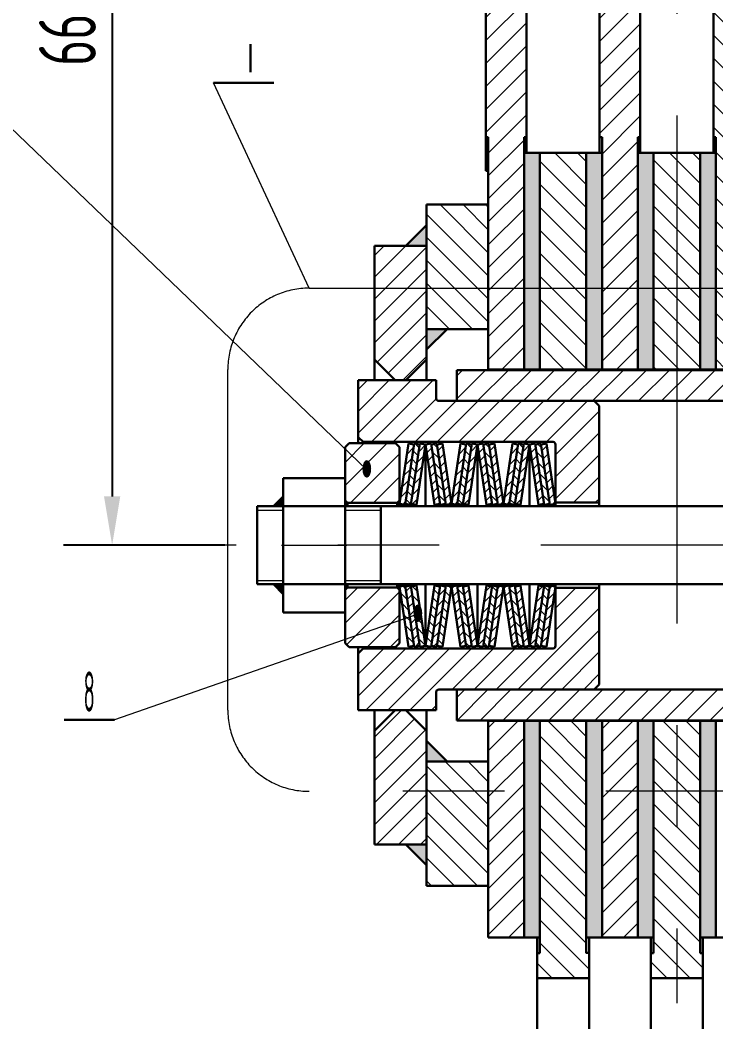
# Model space of a CAD drawing. Header units: millimetres. Extents: x 0 to 4200, y 0 to 2970.
# Drawn here: x 1964 to 2392, y 688 to 1304 of the extents above; entities that cross this region are included whole.
import ezdxf
from ezdxf.enums import TextEntityAlignment as Align

# ---------------------------------------------------------------- set-up
doc = ezdxf.new("R2010")
doc.units = ezdxf.units.MM
doc.header["$LTSCALE"] = 100
doc.linetypes.add('G', pattern=[2, 1.25, -0.25, 0.25, -0.25])
doc.linetypes.add('K', pattern=[2.5, 1.25, -0.25, 0.25, -0.25, 0.25, -0.25])
doc.layers.get('0').update_dxf_attribs({"lineweight": 30})
doc.layers.get('Defpoints').update_dxf_attribs({"lineweight": 30})
for name, color, linetype, lineweight in [('01', 7, 'Continuous', 30), ('02', 1, 'Continuous', 13), ('05', 4, 'G', 13), ('07', 6, 'K', 13), ('08', 1, 'Continuous', 13), ('11', 3, 'Continuous', 13)]:
    doc.layers.add(name, color=color, linetype=linetype, lineweight=lineweight)
doc.styles.get("Standard").update_dxf_attribs({"font": 'isocp', "width": 0.707, "bigfont": 'intecad.shx'})
doc.dimstyles.new('INTE', dxfattribs={"dimscale": 10, "dimtxt": 3.5, "dimasz": 3, "dimexe": 3, "dimexo": 0, "dimgap": 1, "dimtad": 1, "dimdec": 1, "dimzin": 9, "dimdsep": 46, "dimtxsty": 'Standard', "dimcen": 0, "dimclrd": 1, "dimclre": 1, "dimclrt": 3, "dimaunit": 1, "dimadec": 0, "dimazin": 0, "dimtfac": 1, "dimtdec": 1, "dimtmove": 0, "dimatfit": 0, "dimfxl": 0, "dimarcsym": 0})
pattern_1 = [(45, (37.382, -285.123), (-7.071068, 7.071068), [])]
pattern_2 = [(135, (-392.055, -24.336), (-7.071068, -7.071068), [])]
pattern_3 = [(135, (-522.05, 31.635), (-7.071068, -7.071068), [])]
pattern_4 = [(225, (4265.73, 1640.6468), (2.828427, -2.828427), [])]
pattern_5 = [(315, (4265.73, 1640.6468), (2.828427, 2.828427), [])]
pattern_6 = [(225, (4233.73, 1640.6468), (2.828427, -2.828427), [])]
pattern_7 = [(315, (4233.73, 1640.6468), (2.828427, 2.828427), [])]
pattern_8 = [(315, (224.878, 1640.6468), (-2.828427, -2.828427), [])]
pattern_9 = [(225, (224.878, 1640.6468), (-2.828427, 2.828427), [])]
pattern_10 = [(45, (256.878, 321.483), (-2.828427, 2.828427), [])]
pattern_11 = [(135, (256.878, 321.483), (-2.828427, -2.828427), [])]
pattern_12 = [(135, (224.878, 321.483), (-2.828427, -2.828427), [])]
pattern_13 = [(45, (224.878, 321.483), (-2.828427, 2.828427), [])]
pattern_14 = [(45, (288.878, 321.483), (-2.828427, 2.828427), [])]
pattern_15 = [(135, (288.878, 321.483), (-2.828427, -2.828427), [])]

# ---------------------------------------------------------------- blocks, each defined once
blk = doc.blocks.new('*D7')
at = {"layer": '08', "color": 1, "lineweight": -2}
for p, q in [((2187.76, 1641.46), (1990.51, 1641.46)), ((2020.51, 1611.46), (2020.51, 1011.06)), ((2089.79, 981.06), (1990.51, 981.06))]:
    blk.add_line(p, q, dxfattribs=at)
at = {"layer": '08', "color": 1}
for points in [[(2015.51, 1611.46), (2025.51, 1611.46), (2020.51, 1641.46)], [(2015.51, 1011.06), (2025.51, 1011.06), (2020.51, 981.06)]]:
    blk.add_solid(points, dxfattribs=at)
at = {"layer": 'Defpoints', "color": 0}
for p in [(2187.76, 1641.46), (2020.51, 981.06), (2089.79, 981.06)]:
    blk.add_point(p, dxfattribs=at)
at = {"layer": '08', "color": 3, "insert": (1993.01, 1311.26), "char_height": 35, "attachment_point": 5, "rotation": 90}
blk.add_mtext('660.4', dxfattribs=at)

msp = doc.modelspace()

# ---------------------------------------------------------------- hatches: boundary and pattern name
at = {"layer": '01', "ltscale": 2.5}
h = msp.add_hatch(color=256, dxfattribs=at)
h.paths.add_polyline_path([(2273.93, 1089.14), (2283.63, 1089.14), (2283.63, 1222.36), (2273.93, 1222.36)])
h.paths.add_polyline_path([(2321.93, 1222.36), (2312.23, 1222.36), (2312.23, 1089.14), (2321.93, 1089.14)])
h.paths.add_polyline_path([(2353.63, 1222.36), (2343.93, 1222.36), (2343.93, 1089.14), (2353.63, 1089.14)])
h.paths.add_polyline_path([(2391.97, 1222.36), (2382.23, 1222.36), (2382.23, 1089.14), (2391.97, 1089.14)])
for points in [[(2213.93, 1165.21), (2201.23, 1165.21), (2213.93, 1177.91)], [(2213.93, 1114.06), (2226.63, 1114.06), (2213.93, 1101.36)], [(2125.8, 1005.06), (2119.8, 1005.06), (2125.8, 1011.06)], [(2125.8, 957.06), (2119.8, 957.06), (2125.8, 951.06)], [(2213.93, 848.06), (2226.63, 848.06), (2213.93, 860.76)], [(2213.93, 784.21), (2213.93, 796.91), (2201.23, 796.91)]]:
    msp.add_hatch(color=256, dxfattribs=at).paths.add_polyline_path(points)
h = msp.add_hatch(color=256, dxfattribs=at)
h.paths.add_polyline_path([(2273.93, 739.76), (2283.63, 739.76), (2283.63, 872.99), (2273.93, 872.99)])
h.paths.add_polyline_path([(2312.23, 739.76), (2321.93, 739.76), (2321.93, 872.99), (2312.23, 872.99)])
h.paths.add_polyline_path([(2353.63, 872.99), (2343.93, 872.99), (2343.93, 739.76), (2353.63, 739.76)])
h.paths.add_polyline_path([(2382.23, 739.76), (2391.97, 739.76), (2391.97, 872.99), (2382.23, 872.99)])
at = {"layer": '02', "ltscale": 2.5}
h = msp.add_hatch(dxfattribs=at)
h.set_pattern_fill('_USER', color=256, scale=10, angle=45, style=0, pattern_type=0)
h.set_pattern_definition(pattern_1)
h.paths.add_polyline_path([(2275.43, 1717.66), (2250.43, 1717.66), (2250.43, 1692.14), (2275.43, 1692.14)])
h.paths.add_polyline_path([(2275.43, 1590.79), (2250.43, 1590.79), (2250.43, 1232.02), (2251.93, 1232.02), (2251.93, 1089.14), (2273.93, 1089.14), (2273.93, 1232.02), (2275.43, 1232.02)])
h = msp.add_hatch(dxfattribs=at)
h.set_pattern_fill('_USER', color=256, scale=10, angle=45, style=0, pattern_type=0)
h.set_pattern_definition(pattern_1)
h.paths.add_polyline_path([(2345.43, 1717.66), (2320.43, 1717.66), (2320.43, 1692.14), (2345.43, 1692.14)])
h.paths.add_polyline_path([(2345.43, 1590.79), (2320.43, 1590.79), (2320.43, 1232.02), (2321.93, 1232.02), (2321.93, 1089.14), (2343.93, 1089.14), (2343.93, 1232.02), (2345.43, 1232.02)])
h = msp.add_hatch(dxfattribs=at)
h.set_pattern_fill('_USER', color=256, scale=10, angle=135, style=0, pattern_type=0)
h.set_pattern_definition([(135, (-696.48, -285.123), (-7.071068, -7.071068), [])])
h.paths.add_polyline_path([(2390.5, 1232.02), (2392.07, 1232.02), (2392.07, 1089.14), (2413.93, 1089.14), (2413.93, 1232.02), (2415.5, 1232.02), (2415.5, 1590.79), (2390.5, 1590.79)])
h.paths.add_polyline_path([(2415.5, 1717.66), (2390.5, 1717.66), (2390.5, 1692.14), (2415.5, 1692.14)])
h = msp.add_hatch(dxfattribs=at)
h.set_pattern_fill('_USER', color=256, scale=10, angle=135, style=0, pattern_type=0)
h.set_pattern_definition(pattern_2)
h.paths.add_polyline_path([(2312.23, 1222.36), (2283.63, 1222.36), (2283.63, 1089.14), (2312.23, 1089.14)])
h.paths.add_polyline_path([(2312.23, 872.99), (2283.63, 872.99), (2283.63, 730.06), (2281.93, 730.06), (2281.93, 714.76), (2313.93, 714.76), (2313.93, 730.37), (2312.23, 730.37)])
h.paths.add_polyline_path([(2313.93, 637.76), (2281.93, 637.76), (2281.93, 609.76), (2313.93, 609.76)])
h = msp.add_hatch(dxfattribs=at)
h.set_pattern_fill('_USER', color=256, scale=10, angle=135, style=0, pattern_type=0)
h.set_pattern_definition(pattern_2)
h.paths.add_polyline_path([(2382.23, 1222.36), (2353.63, 1222.36), (2353.63, 1089.14), (2382.23, 1089.14)])
h.paths.add_polyline_path([(2382.23, 872.99), (2353.63, 872.99), (2353.63, 730.06), (2351.93, 730.06), (2351.93, 714.76), (2383.93, 714.76), (2383.93, 730.06), (2382.23, 730.06)])
h.paths.add_polyline_path([(2383.93, 637.76), (2351.93, 637.76), (2351.93, 609.76), (2383.93, 609.76)])
h = msp.add_hatch(dxfattribs=at)
h.set_pattern_fill('_USER', color=256, scale=10, angle=135, style=0, pattern_type=0)
h.set_pattern_definition(pattern_3)
h.paths.add_polyline_path([(2251.93, 1190.56), (2213.93, 1190.56), (2213.93, 1114.06), (2251.93, 1114.06)])
at = {"layer": '02', "linetype": 'Continuous', "ltscale": 2.5}
h = msp.add_hatch(dxfattribs=at)
h.set_pattern_fill('LINE', color=1, scale=3, angle=45, style=0)
h.set_pattern_definition([(45, (1446.645, 329.776), (-6.73519, 6.73519), [])])
h.paths.add_polyline_path([(2181.93, 1095.26), (2194.63, 1082.56), (2201.23, 1082.56), (2213.93, 1095.26), (2213.93, 1165.21), (2181.93, 1165.21)])
h.paths.add_polyline_path([(2181.93, 796.91), (2213.93, 796.91), (2213.93, 866.86), (2201.23, 879.56), (2194.63, 879.56), (2181.93, 866.86)])
at = {"layer": '02', "ltscale": 2.5}
h = msp.add_hatch(dxfattribs=at)
h.set_pattern_fill('_USER', color=256, scale=10, angle=45, style=0, pattern_type=0)
h.set_pattern_definition([(45, (-1131.91, -285.123), (-7.071068, 7.071068), [])])
h.paths.add_polyline_path([(2433.28, 1069.81), (2433.28, 1088.81), (2232.58, 1088.81), (2232.58, 1069.81)])
h.paths.add_polyline_path([(2433.28, 873.31), (2433.28, 892.31), (2232.58, 892.31), (2232.58, 873.31)])
at = {"layer": '02', "linetype": 'Continuous', "ltscale": 2.5}
h = msp.add_hatch(dxfattribs=at)
h.set_pattern_fill('LINE', color=1, scale=3, angle=45, style=0)
h.set_pattern_definition([(45, (2008.5, 657.548), (-6.7352, 6.7352), [])])
h.paths.add_polyline_path([(2174.94, 917.56), (2171.89, 914.52), (2171.89, 879.59), (2219.9, 879.59), (2219.9, 890.79, -0.414214), (2221.42, 892.32), (2317.18, 892.32), (2320.23, 895.37), (2320.23, 954.88), (2293.3, 954.88), (2293.3, 919.09, -0.414214), (2291.78, 917.56)])
h.paths.add_polyline_path([(2219.9, 1071.34), (2219.9, 1082.54), (2171.89, 1082.54), (2171.89, 1047.61), (2174.94, 1044.56), (2291.78, 1044.56, -0.414214), (2293.3, 1043.04), (2293.3, 1007.25), (2320.23, 1007.25), (2320.23, 1066.76), (2317.18, 1069.81), (2221.42, 1069.81, -0.414214)])
at = {"layer": '02', "ltscale": 2.5}
h = msp.add_hatch(dxfattribs=at)
h.set_pattern_fill('_USER', color=256, scale=10, angle=45, style=0, pattern_type=0)
h.set_pattern_definition([(45, (-359.843, 247.869), (-7.071068, 7.071068), [])])
h.paths.add_polyline_path([(2195.8, 1007.06), (2197.3, 1008.56), (2197.3, 1041.31), (2194.8, 1043.81), (2166.3, 1043.81), (2163.8, 1041.31), (2163.8, 1008.56), (2165.3, 1007.06)])
h.paths.add_polyline_path([(2197.3, 953.56), (2195.8, 955.06), (2165.3, 955.06), (2163.8, 953.56), (2163.8, 920.81), (2166.3, 918.31), (2194.8, 918.31), (2197.3, 920.81)])
h = msp.add_hatch(dxfattribs=at)
h.set_pattern_fill('_USER', color=256, scale=4, angle=45, style=0, pattern_type=0)
h.set_pattern_definition(pattern_13)
h.paths.add_polyline_path([(2206.23, 1042.99), (2202.78, 1043.57), (2197.3, 1006.44), (2200.76, 1005.86), (2200.84, 1006.44), (2200.84, 1006.44), (2200.84, 1006.44)])
h = msp.add_hatch(dxfattribs=at)
h.set_pattern_fill('_USER', color=256, scale=4, angle=135, style=0, pattern_type=0)
h.set_pattern_definition(pattern_12)
h.paths.add_polyline_path([(2209.77, 1042.99), (2206.31, 1043.57), (2200.84, 1006.44), (2204.29, 1005.86), (2204.38, 1006.44), (2204.38, 1006.44), (2204.38, 1006.44)])
h = msp.add_hatch(dxfattribs=at)
h.set_pattern_fill('_USER', color=256, scale=4, angle=45, style=0, pattern_type=0)
h.set_pattern_definition(pattern_13)
h.paths.add_polyline_path([(2213.3, 1042.99), (2209.85, 1043.57), (2204.38, 1006.44), (2207.83, 1005.86)])
h = msp.add_hatch(dxfattribs=at)
h.set_pattern_fill('_USER', color=256, scale=4, angle=45, style=0, pattern_type=0)
h.set_pattern_definition(pattern_13)
h.paths.add_polyline_path([(2213.3, 1042.99), (2216.76, 1043.57), (2222.23, 1006.44), (2218.78, 1005.86)])
h = msp.add_hatch(dxfattribs=at)
h.set_pattern_fill('_USER', color=256, scale=4, angle=135, style=0, pattern_type=0)
h.set_pattern_definition(pattern_12)
h.paths.add_polyline_path([(2216.84, 1042.99), (2220.29, 1043.57), (2225.77, 1006.44), (2222.31, 1005.86), (2222.23, 1006.44), (2222.23, 1006.44), (2222.23, 1006.44)])
h = msp.add_hatch(dxfattribs=at)
h.set_pattern_fill('_USER', color=256, scale=4, angle=45, style=0, pattern_type=0)
h.set_pattern_definition(pattern_13)
h.paths.add_polyline_path([(2220.38, 1042.99), (2223.83, 1043.57), (2229.3, 1006.44), (2225.85, 1005.86), (2225.77, 1006.44), (2225.77, 1006.44), (2225.77, 1006.44)])
h = msp.add_hatch(dxfattribs=at)
h.set_pattern_fill('_USER', color=256, scale=4, angle=45, style=0, pattern_type=0)
h.set_pattern_definition(pattern_10)
h.paths.add_polyline_path([(2238.23, 1042.99), (2234.78, 1043.57), (2229.3, 1006.44), (2232.76, 1005.86), (2232.84, 1006.44), (2232.84, 1006.44), (2232.84, 1006.44)])
h = msp.add_hatch(dxfattribs=at)
h.set_pattern_fill('_USER', color=256, scale=4, angle=135, style=0, pattern_type=0)
h.set_pattern_definition(pattern_11)
h.paths.add_polyline_path([(2241.77, 1042.99), (2238.31, 1043.57), (2232.84, 1006.44), (2236.29, 1005.86), (2236.38, 1006.44), (2236.38, 1006.44), (2236.38, 1006.44)])
h = msp.add_hatch(dxfattribs=at)
h.set_pattern_fill('_USER', color=256, scale=4, angle=45, style=0, pattern_type=0)
h.set_pattern_definition(pattern_10)
h.paths.add_polyline_path([(2245.3, 1042.99), (2241.85, 1043.57), (2236.38, 1006.44), (2239.83, 1005.86)])
h = msp.add_hatch(dxfattribs=at)
h.set_pattern_fill('_USER', color=256, scale=4, angle=45, style=0, pattern_type=0)
h.set_pattern_definition(pattern_10)
h.paths.add_polyline_path([(2245.3, 1042.99), (2248.76, 1043.57), (2254.23, 1006.44), (2250.78, 1005.86)])
h = msp.add_hatch(dxfattribs=at)
h.set_pattern_fill('_USER', color=256, scale=4, angle=135, style=0, pattern_type=0)
h.set_pattern_definition(pattern_11)
h.paths.add_polyline_path([(2248.84, 1042.99), (2252.29, 1043.57), (2257.77, 1006.44), (2254.31, 1005.86), (2254.23, 1006.44), (2254.23, 1006.44), (2254.23, 1006.44)])
h = msp.add_hatch(dxfattribs=at)
h.set_pattern_fill('_USER', color=256, scale=4, angle=45, style=0, pattern_type=0)
h.set_pattern_definition(pattern_10)
h.paths.add_polyline_path([(2252.38, 1042.99), (2255.83, 1043.57), (2261.3, 1006.44), (2257.85, 1005.86), (2257.77, 1006.44), (2257.77, 1006.44), (2257.77, 1006.44)])
h = msp.add_hatch(dxfattribs=at)
h.set_pattern_fill('_USER', color=256, scale=4, angle=45, style=0, pattern_type=0)
h.set_pattern_definition(pattern_14)
h.paths.add_polyline_path([(2270.23, 1042.99), (2266.78, 1043.57), (2261.3, 1006.44), (2264.76, 1005.86), (2264.84, 1006.44), (2264.84, 1006.44), (2264.84, 1006.44)])
h = msp.add_hatch(dxfattribs=at)
h.set_pattern_fill('_USER', color=256, scale=4, angle=135, style=0, pattern_type=0)
h.set_pattern_definition(pattern_15)
h.paths.add_polyline_path([(2273.77, 1042.99), (2270.31, 1043.57), (2264.84, 1006.44), (2268.29, 1005.86), (2268.38, 1006.44), (2268.38, 1006.44), (2268.38, 1006.44)])
h = msp.add_hatch(dxfattribs=at)
h.set_pattern_fill('_USER', color=256, scale=4, angle=45, style=0, pattern_type=0)
h.set_pattern_definition(pattern_14)
h.paths.add_polyline_path([(2277.3, 1042.99), (2273.85, 1043.57), (2268.38, 1006.44), (2271.83, 1005.86)])
h = msp.add_hatch(dxfattribs=at)
h.set_pattern_fill('_USER', color=256, scale=4, angle=45, style=0, pattern_type=0)
h.set_pattern_definition(pattern_14)
h.paths.add_polyline_path([(2277.3, 1042.99), (2280.76, 1043.57), (2286.23, 1006.44), (2282.78, 1005.86)])
h = msp.add_hatch(dxfattribs=at)
h.set_pattern_fill('_USER', color=256, scale=4, angle=135, style=0, pattern_type=0)
h.set_pattern_definition(pattern_15)
h.paths.add_polyline_path([(2280.84, 1042.99), (2284.29, 1043.57), (2289.77, 1006.44), (2286.31, 1005.86), (2286.23, 1006.44), (2286.23, 1006.44), (2286.23, 1006.44)])
h = msp.add_hatch(dxfattribs=at)
h.set_pattern_fill('_USER', color=256, scale=4, angle=45, style=0, pattern_type=0)
h.set_pattern_definition(pattern_14)
h.paths.add_polyline_path([(2284.38, 1042.99), (2287.83, 1043.57), (2293.3, 1006.44), (2289.85, 1005.86), (2289.77, 1006.44), (2289.77, 1006.44), (2289.77, 1006.44)])
h = msp.add_hatch(dxfattribs=at)
h.set_pattern_fill('_USER', color=256, scale=4, angle=45, style=0, pattern_type=0)
h.set_pattern_definition(pattern_8)
h.paths.add_polyline_path([(2206.23, 919.14), (2202.78, 918.56), (2197.3, 955.69), (2200.76, 956.26), (2200.84, 955.69), (2200.84, 955.69), (2200.84, 955.69)])
h = msp.add_hatch(dxfattribs=at)
h.set_pattern_fill('_USER', color=256, scale=4, angle=135, style=0, pattern_type=0)
h.set_pattern_definition(pattern_9)
h.paths.add_polyline_path([(2209.77, 919.14), (2206.31, 918.56), (2200.84, 955.69), (2204.29, 956.26), (2204.38, 955.69), (2204.38, 955.69), (2204.38, 955.69)])
h = msp.add_hatch(dxfattribs=at)
h.set_pattern_fill('_USER', color=256, scale=4, angle=45, style=0, pattern_type=0)
h.set_pattern_definition(pattern_8)
h.paths.add_polyline_path([(2213.3, 919.14), (2209.85, 918.56), (2204.38, 955.69), (2207.83, 956.26)])
h = msp.add_hatch(dxfattribs=at)
h.set_pattern_fill('_USER', color=256, scale=4, angle=45, style=0, pattern_type=0)
h.set_pattern_definition(pattern_8)
h.paths.add_polyline_path([(2213.3, 919.14), (2216.76, 918.56), (2222.23, 955.69), (2218.78, 956.26)])
h = msp.add_hatch(dxfattribs=at)
h.set_pattern_fill('_USER', color=256, scale=4, angle=135, style=0, pattern_type=0)
h.set_pattern_definition(pattern_9)
h.paths.add_polyline_path([(2216.84, 919.14), (2220.29, 918.56), (2225.77, 955.69), (2222.31, 956.26), (2222.23, 955.69), (2222.23, 955.69), (2222.23, 955.69)])
h = msp.add_hatch(dxfattribs=at)
h.set_pattern_fill('_USER', color=256, scale=4, angle=45, style=0, pattern_type=0)
h.set_pattern_definition(pattern_8)
h.paths.add_polyline_path([(2220.38, 919.14), (2223.83, 918.56), (2229.3, 955.69), (2225.85, 956.26), (2225.77, 955.69), (2225.77, 955.69), (2225.77, 955.69)])
h = msp.add_hatch(dxfattribs=at)
h.set_pattern_fill('_USER', color=256, scale=4, angle=45, style=0, pattern_type=0)
h.set_pattern_definition(pattern_6)
h.paths.add_polyline_path([(2238.23, 919.14), (2234.78, 918.56), (2229.3, 955.69), (2232.76, 956.26), (2232.84, 955.69), (2232.84, 955.69), (2232.84, 955.69)])
h = msp.add_hatch(dxfattribs=at)
h.set_pattern_fill('_USER', color=256, scale=4, angle=135, style=0, pattern_type=0)
h.set_pattern_definition(pattern_7)
h.paths.add_polyline_path([(2241.77, 919.14), (2238.31, 918.56), (2232.84, 955.69), (2236.29, 956.26), (2236.38, 955.69), (2236.38, 955.69), (2236.38, 955.69)])
h = msp.add_hatch(dxfattribs=at)
h.set_pattern_fill('_USER', color=256, scale=4, angle=45, style=0, pattern_type=0)
h.set_pattern_definition(pattern_6)
h.paths.add_polyline_path([(2245.3, 919.14), (2241.85, 918.56), (2236.38, 955.69), (2239.83, 956.26)])
h = msp.add_hatch(dxfattribs=at)
h.set_pattern_fill('_USER', color=256, scale=4, angle=45, style=0, pattern_type=0)
h.set_pattern_definition(pattern_6)
h.paths.add_polyline_path([(2245.3, 919.14), (2248.76, 918.56), (2254.23, 955.69), (2250.78, 956.26)])
h = msp.add_hatch(dxfattribs=at)
h.set_pattern_fill('_USER', color=256, scale=4, angle=135, style=0, pattern_type=0)
h.set_pattern_definition(pattern_7)
h.paths.add_polyline_path([(2248.84, 919.14), (2252.29, 918.56), (2257.77, 955.69), (2254.31, 956.26), (2254.23, 955.69), (2254.23, 955.69), (2254.23, 955.69)])
h = msp.add_hatch(dxfattribs=at)
h.set_pattern_fill('_USER', color=256, scale=4, angle=45, style=0, pattern_type=0)
h.set_pattern_definition(pattern_6)
h.paths.add_polyline_path([(2252.38, 919.14), (2255.83, 918.56), (2261.3, 955.69), (2257.85, 956.26), (2257.77, 955.69), (2257.77, 955.69), (2257.77, 955.69)])
h = msp.add_hatch(dxfattribs=at)
h.set_pattern_fill('_USER', color=256, scale=4, angle=45, style=0, pattern_type=0)
h.set_pattern_definition(pattern_4)
h.paths.add_polyline_path([(2270.23, 919.14), (2266.78, 918.56), (2261.3, 955.69), (2264.76, 956.26), (2264.84, 955.69), (2264.84, 955.69), (2264.84, 955.69)])
h = msp.add_hatch(dxfattribs=at)
h.set_pattern_fill('_USER', color=256, scale=4, angle=135, style=0, pattern_type=0)
h.set_pattern_definition(pattern_5)
h.paths.add_polyline_path([(2273.77, 919.14), (2270.31, 918.56), (2264.84, 955.69), (2268.29, 956.26), (2268.38, 955.69), (2268.38, 955.69), (2268.38, 955.69)])
h = msp.add_hatch(dxfattribs=at)
h.set_pattern_fill('_USER', color=256, scale=4, angle=45, style=0, pattern_type=0)
h.set_pattern_definition(pattern_4)
h.paths.add_polyline_path([(2277.3, 919.14), (2273.85, 918.56), (2268.38, 955.69), (2271.83, 956.26)])
h = msp.add_hatch(dxfattribs=at)
h.set_pattern_fill('_USER', color=256, scale=4, angle=45, style=0, pattern_type=0)
h.set_pattern_definition(pattern_4)
h.paths.add_polyline_path([(2277.3, 919.14), (2280.76, 918.56), (2286.23, 955.69), (2282.78, 956.26)])
h = msp.add_hatch(dxfattribs=at)
h.set_pattern_fill('_USER', color=256, scale=4, angle=135, style=0, pattern_type=0)
h.set_pattern_definition(pattern_5)
h.paths.add_polyline_path([(2280.84, 919.14), (2284.29, 918.56), (2289.77, 955.69), (2286.31, 956.26), (2286.23, 955.69), (2286.23, 955.69), (2286.23, 955.69)])
h = msp.add_hatch(dxfattribs=at)
h.set_pattern_fill('_USER', color=256, scale=4, angle=45, style=0, pattern_type=0)
h.set_pattern_definition(pattern_4)
h.paths.add_polyline_path([(2284.38, 919.14), (2287.83, 918.56), (2293.3, 955.69), (2289.85, 956.26), (2289.77, 955.69), (2289.77, 955.69), (2289.77, 955.69)])
h = msp.add_hatch(dxfattribs=at)
h.set_pattern_fill('_USER', color=256, scale=10, angle=45, style=0, pattern_type=0)
h.set_pattern_definition(pattern_1)
h.paths.add_polyline_path([(2273.93, 872.99), (2251.93, 872.99), (2251.93, 739.76), (2273.93, 739.76)])
h = msp.add_hatch(dxfattribs=at)
h.set_pattern_fill('_USER', color=256, scale=10, angle=45, style=0, pattern_type=0)
h.set_pattern_definition(pattern_1)
h.paths.add_polyline_path([(2321.93, 739.76), (2332.93, 739.76), (2332.93, 872.99), (2321.93, 872.99)])
h.paths.add_polyline_path([(2332.93, 739.76), (2343.93, 739.76), (2343.93, 872.99), (2332.93, 872.99)])
h = msp.add_hatch(dxfattribs=at)
h.set_pattern_fill('_USER', color=256, scale=10, angle=135, style=0, pattern_type=0)
h.set_pattern_definition(pattern_3)
h.paths.add_polyline_path([(2251.93, 848.06), (2213.93, 848.06), (2213.93, 771.56), (2251.93, 771.56)])

# ---------------------------------------------------------------- linework, layer by layer
at = {"ltscale": 2.5}
for p, q in [((2082.91, 1265.51), (2119.89, 1265.51)), ((2021.89, 873.64), (1990.89, 873.64))]:
    msp.add_line(p, q, dxfattribs=at)
at = {"layer": '01', "color": 7, "linetype": 'Continuous', "ltscale": 2.5}
for p, q in [((2250.43, 1603.46), (2250.43, 1211.37)), ((2275.43, 1603.46), (2275.43, 1222.36)), ((2320.43, 1603.46), (2320.43, 1222.36)), ((2345.43, 1603.46), (2345.43, 1222.36)), ((2390.5, 1603.46), (2390.5, 1222.36)), ((2390.5, 1232.02), (2391.97, 1232.02)), ((2391.97, 1232.02), (2391.97, 1088.81)), ((2181.93, 1095.26), (2194.63, 1082.56)), ((2213.93, 1095.26), (2201.23, 1082.56)), ((2171.89, 1043.81), (2171.89, 1082.54)), ((2171.89, 1082.54), (2219.9, 1082.54)), ((2194.63, 1082.56), (2201.23, 1082.56)), ((2219.9, 1082.54), (2219.9, 1071.34)), ((2221.42, 1069.81), (2317.18, 1069.81)), ((2317.18, 1069.81), (2320.23, 1066.76)), ((2320.23, 1005.06), (2320.23, 1066.76)), ((2171.89, 1047.61), (2174.94, 1044.56)), ((2174.94, 1044.56), (2291.78, 1044.56)), ((2293.3, 1043.04), (2293.3, 1005.06)), ((2293.3, 1007.25), (2320.23, 1007.25)), ((2293.3, 957.06), (2293.3, 919.09)), ((2320.23, 895.37), (2320.23, 957.06)), ((2293.3, 954.88), (2320.23, 954.88)), ((2171.89, 879.59), (2171.89, 918.31)), ((2174.94, 917.56), (2291.78, 917.56)), ((2317.18, 892.32), (2320.23, 895.37)), ((2219.9, 879.59), (2219.9, 890.79)), ((2221.42, 892.32), (2317.18, 892.32)), ((2171.89, 879.59), (2219.9, 879.59)), ((2181.93, 866.86), (2194.63, 879.56)), ((2194.63, 879.56), (2201.23, 879.56)), ((2213.93, 866.86), (2201.23, 879.56)), ((2252, 872.99), (2413.93, 872.99)), ((2391.97, 873.31), (2391.97, 739.76)), ((2251.93, 739.76), (2283.63, 739.76)), ((2312.23, 739.76), (2353.63, 739.76)), ((2382.23, 739.76), (2423.63, 739.76))]:
    msp.add_line(p, q, dxfattribs=at)
at = {"layer": '01', "ltscale": 2.5}
for p, q in [((2250.43, 1232.02), (2251.93, 1232.02)), ((2251.93, 1088.81), (2251.93, 1232.02)), ((2273.93, 1088.81), (2273.93, 1232.02)), ((2273.93, 1232.02), (2275.43, 1232.02)), ((2320.43, 1232.02), (2321.93, 1232.02)), ((2321.93, 1088.81), (2321.93, 1232.02)), ((2343.93, 1088.81), (2343.93, 1232.02)), ((2343.93, 1232.02), (2345.43, 1232.02)), ((2273.93, 1222.36), (2321.93, 1222.36)), ((2283.63, 1088.81), (2283.63, 1222.36)), ((2312.23, 1088.81), (2312.23, 1222.36)), ((2343.93, 1222.36), (2391.97, 1222.36)), ((2353.63, 1088.81), (2353.63, 1222.36)), ((2382.23, 1088.81), (2382.23, 1222.36)), ((2250.43, 1211.37), (2251.93, 1211.37)), ((2213.93, 1190.56), (2213.93, 1082.54)), ((2213.93, 1190.56), (2251.93, 1190.56)), ((2251.93, 1190.56), (2251.93, 1088.81)), ((2213.93, 1177.91), (2201.23, 1165.21)), ((2181.93, 1165.21), (2181.93, 1082.54)), ((2213.93, 1165.21), (2181.93, 1165.21)), ((2213.93, 1082.54), (2213.93, 1165.21)), ((2213.93, 1114.06), (2251.93, 1114.06)), ((2213.93, 1101.36), (2226.63, 1114.06)), ((2232.58, 1088.81), (2503.32, 1088.81)), ((2232.58, 1088.81), (2232.58, 1069.81)), ((2252, 1089.14), (2413.93, 1089.14)), ((2194.63, 1082.56), (2194.63, 1082.54)), ((2201.23, 1082.56), (2201.23, 1082.54)), ((2232.58, 1069.81), (2433.28, 1069.81)), ((2166.3, 1043.81), (2163.8, 1041.31)), ((2194.8, 1043.81), (2166.3, 1043.81)), ((2174.94, 1043.81), (2174.94, 1044.56)), ((2194.8, 1043.81), (2197.3, 1041.31)), ((2202.78, 1043.57), (2197.3, 1006.44)), ((2206.31, 1043.57), (2200.76, 1005.86)), ((2202.78, 1043.57), (2206.23, 1042.99)), ((2209.85, 1043.57), (2204.29, 1005.86)), ((2206.31, 1043.57), (2209.77, 1042.99)), ((2213.3, 1042.99), (2207.83, 1005.86)), ((2209.85, 1043.57), (2213.3, 1042.99)), ((2216.76, 1043.57), (2213.3, 1042.99)), ((2213.3, 1042.99), (2218.78, 1005.86)), ((2213.3, 1042.99), (2213.3, 1005.06)), ((2216.76, 1043.57), (2222.31, 1005.86)), ((2220.29, 1043.57), (2216.84, 1042.99)), ((2220.29, 1043.57), (2225.85, 1005.86)), ((2223.83, 1043.57), (2220.38, 1042.99)), ((2223.83, 1043.57), (2229.3, 1006.44)), ((2234.78, 1043.57), (2229.3, 1006.44)), ((2238.31, 1043.57), (2232.76, 1005.86)), ((2234.78, 1043.57), (2238.23, 1042.99)), ((2241.85, 1043.57), (2236.29, 1005.86)), ((2238.31, 1043.57), (2241.77, 1042.99)), ((2245.3, 1042.99), (2239.83, 1005.86)), ((2241.85, 1043.57), (2245.3, 1042.99)), ((2248.76, 1043.57), (2245.3, 1042.99)), ((2245.3, 1042.99), (2245.3, 1005.06)), ((2245.3, 1042.99), (2250.78, 1005.86)), ((2248.76, 1043.57), (2254.31, 1005.86)), ((2252.29, 1043.57), (2248.84, 1042.99)), ((2252.29, 1043.57), (2257.85, 1005.86)), ((2255.83, 1043.57), (2252.38, 1042.99)), ((2255.83, 1043.57), (2261.3, 1006.44)), ((2266.78, 1043.57), (2261.3, 1006.44)), ((2270.31, 1043.57), (2264.76, 1005.86)), ((2266.78, 1043.57), (2270.23, 1042.99)), ((2273.85, 1043.57), (2268.29, 1005.86)), ((2270.31, 1043.57), (2273.77, 1042.99)), ((2277.3, 1042.99), (2271.83, 1005.86)), ((2273.85, 1043.57), (2277.3, 1042.99)), ((2280.76, 1043.57), (2277.3, 1042.99)), ((2277.3, 1042.99), (2277.3, 1005.06)), ((2277.3, 1042.99), (2282.78, 1005.86)), ((2280.76, 1043.57), (2286.31, 1005.86)), ((2284.29, 1043.57), (2280.84, 1042.99)), ((2284.29, 1043.57), (2289.85, 1005.86)), ((2287.83, 1043.57), (2284.38, 1042.99)), ((2287.83, 1043.57), (2293.3, 1006.44)), ((2163.8, 1041.31), (2163.8, 920.81)), ((2197.3, 1041.31), (2197.3, 1005.06)), ((2125.8, 1022.36), (2125.8, 939.76)), ((2125.8, 1022.36), (2163.8, 1022.36)), ((2125.8, 1011.06), (2119.8, 1005.06)), ((2109.79, 1005.06), (2109.79, 957.06)), ((2109.79, 1005.06), (2125.8, 1005.06)), ((2125.8, 1005.06), (2163.8, 1005.06)), ((2165.3, 1007.06), (2163.8, 1008.56)), ((2163.8, 1005.06), (2502.05, 1005.06)), ((2195.8, 1007.06), (2165.3, 1007.06)), ((2165.3, 1007.06), (2165.3, 1005.06)), ((2185.79, 1005.06), (2185.79, 957.06)), ((2195.8, 1007.06), (2197.3, 1008.56)), ((2195.8, 1005.06), (2195.8, 1007.06)), ((2200.76, 1005.86), (2197.3, 1006.44)), ((2197.3, 1006.44), (2197.3, 1005.06)), ((2200.76, 1005.86), (2200.76, 1005.06)), ((2204.29, 1005.86), (2200.84, 1006.44)), ((2200.84, 1006.44), (2200.84, 1005.06)), ((2204.29, 1005.86), (2204.29, 1005.06)), ((2204.38, 1006.44), (2204.38, 1005.06)), ((2207.83, 1005.86), (2204.38, 1006.44)), ((2207.83, 1005.86), (2207.83, 1005.06)), ((2218.78, 1005.86), (2222.23, 1006.44)), ((2218.78, 1005.86), (2218.78, 1005.06)), ((2222.23, 1006.44), (2222.23, 1005.06)), ((2222.31, 1005.86), (2225.77, 1006.44)), ((2222.31, 1005.86), (2222.31, 1005.06)), ((2225.77, 1006.44), (2225.77, 1005.06)), ((2225.85, 1005.86), (2229.3, 1006.44)), ((2225.85, 1005.86), (2225.85, 1005.06)), ((2229.3, 1006.44), (2229.3, 1005.06)), ((2232.76, 1005.86), (2229.3, 1006.44)), ((2229.3, 1006.44), (2229.3, 1005.06)), ((2232.76, 1005.86), (2232.76, 1005.06)), ((2236.29, 1005.86), (2232.84, 1006.44)), ((2232.84, 1006.44), (2232.84, 1005.06)), ((2236.29, 1005.86), (2236.29, 1005.06)), ((2239.83, 1005.86), (2236.38, 1006.44)), ((2236.38, 1006.44), (2236.38, 1005.06)), ((2239.83, 1005.86), (2239.83, 1005.06)), ((2250.78, 1005.86), (2254.23, 1006.44)), ((2250.78, 1005.86), (2250.78, 1005.06)), ((2254.23, 1006.44), (2254.23, 1005.06)), ((2254.31, 1005.86), (2257.77, 1006.44)), ((2254.31, 1005.86), (2254.31, 1005.06)), ((2257.77, 1006.44), (2257.77, 1005.06)), ((2257.85, 1005.86), (2261.3, 1006.44)), ((2257.85, 1005.86), (2257.85, 1005.06)), ((2261.3, 1006.44), (2261.3, 1005.06)), ((2264.76, 1005.86), (2261.3, 1006.44)), ((2261.3, 1006.44), (2261.3, 1005.06)), ((2264.76, 1005.86), (2264.76, 1005.06)), ((2268.29, 1005.86), (2264.84, 1006.44)), ((2264.84, 1006.44), (2264.84, 1005.06)), ((2268.29, 1005.86), (2268.29, 1005.06)), ((2271.83, 1005.86), (2268.38, 1006.44)), ((2268.38, 1006.44), (2268.38, 1005.06)), ((2271.83, 1005.86), (2271.83, 1005.06)), ((2282.78, 1005.86), (2286.23, 1006.44)), ((2282.78, 1005.86), (2282.78, 1005.06)), ((2286.23, 1006.44), (2286.23, 1005.06)), ((2286.31, 1005.86), (2289.77, 1006.44)), ((2286.31, 1005.86), (2286.31, 1005.06)), ((2289.77, 1006.44), (2289.77, 1005.06)), ((2289.85, 1005.86), (2293.3, 1006.44)), ((2289.85, 1005.86), (2289.85, 1005.06)), ((2293.3, 1006.44), (2293.3, 1005.06)), ((2109.79, 957.06), (2125.8, 957.06)), ((2125.8, 951.06), (2119.8, 957.06)), ((2125.8, 957.06), (2163.8, 957.06)), ((2163.8, 957.06), (2502.05, 957.06)), ((2165.3, 957.06), (2165.3, 955.06)), ((2195.8, 955.06), (2195.8, 957.06)), ((2197.3, 957.06), (2197.3, 920.81)), ((2197.3, 955.69), (2197.3, 957.06)), ((2200.76, 956.26), (2197.3, 955.69)), ((2202.78, 918.56), (2197.3, 955.69)), ((2200.76, 956.26), (2200.76, 957.06)), ((2206.31, 918.56), (2200.76, 956.26)), ((2200.84, 955.69), (2200.84, 957.06)), ((2204.29, 956.26), (2200.84, 955.69)), ((2204.29, 956.26), (2204.29, 957.06)), ((2209.85, 918.56), (2204.29, 956.26)), ((2204.38, 955.69), (2204.38, 957.06)), ((2207.83, 956.26), (2204.38, 955.69)), ((2207.83, 956.26), (2207.83, 957.06)), ((2213.3, 919.14), (2207.83, 956.26)), ((2213.3, 919.14), (2213.3, 957.06)), ((2213.3, 919.14), (2218.78, 956.26)), ((2216.76, 918.56), (2222.31, 956.26)), ((2218.78, 956.26), (2218.78, 957.06)), ((2218.78, 956.26), (2222.23, 955.69)), ((2220.29, 918.56), (2225.85, 956.26)), ((2222.23, 955.69), (2222.23, 957.06)), ((2222.31, 956.26), (2222.31, 957.06)), ((2222.31, 956.26), (2225.77, 955.69)), ((2223.83, 918.56), (2229.3, 955.69)), ((2225.77, 955.69), (2225.77, 957.06)), ((2225.85, 956.26), (2225.85, 957.06)), ((2225.85, 956.26), (2229.3, 955.69)), ((2229.3, 955.69), (2229.3, 957.06)), ((2229.3, 955.69), (2229.3, 957.06)), ((2232.76, 956.26), (2229.3, 955.69)), ((2234.78, 918.56), (2229.3, 955.69)), ((2232.76, 956.26), (2232.76, 957.06)), ((2238.31, 918.56), (2232.76, 956.26)), ((2232.84, 955.69), (2232.84, 957.06)), ((2236.29, 956.26), (2232.84, 955.69)), ((2236.29, 956.26), (2236.29, 957.06)), ((2241.85, 918.56), (2236.29, 956.26)), ((2236.38, 955.69), (2236.38, 957.06)), ((2239.83, 956.26), (2236.38, 955.69)), ((2239.83, 956.26), (2239.83, 957.06)), ((2245.3, 919.14), (2239.83, 956.26)), ((2245.3, 919.14), (2245.3, 957.06)), ((2245.3, 919.14), (2250.78, 956.26)), ((2248.76, 918.56), (2254.31, 956.26)), ((2250.78, 956.26), (2250.78, 957.06)), ((2250.78, 956.26), (2254.23, 955.69)), ((2252.29, 918.56), (2257.85, 956.26)), ((2254.23, 955.69), (2254.23, 957.06)), ((2254.31, 956.26), (2254.31, 957.06)), ((2254.31, 956.26), (2257.77, 955.69)), ((2255.83, 918.56), (2261.3, 955.69)), ((2257.77, 955.69), (2257.77, 957.06)), ((2257.85, 956.26), (2257.85, 957.06)), ((2257.85, 956.26), (2261.3, 955.69)), ((2261.3, 955.69), (2261.3, 957.06)), ((2261.3, 955.69), (2261.3, 957.06)), ((2264.76, 956.26), (2261.3, 955.69)), ((2266.78, 918.56), (2261.3, 955.69)), ((2264.76, 956.26), (2264.76, 957.06)), ((2270.31, 918.56), (2264.76, 956.26)), ((2264.84, 955.69), (2264.84, 957.06)), ((2268.29, 956.26), (2264.84, 955.69)), ((2268.29, 956.26), (2268.29, 957.06)), ((2273.85, 918.56), (2268.29, 956.26)), ((2268.38, 955.69), (2268.38, 957.06)), ((2271.83, 956.26), (2268.38, 955.69)), ((2271.83, 956.26), (2271.83, 957.06)), ((2277.3, 919.14), (2271.83, 956.26)), ((2277.3, 919.14), (2277.3, 957.06)), ((2277.3, 919.14), (2282.78, 956.26)), ((2280.76, 918.56), (2286.31, 956.26)), ((2282.78, 956.26), (2282.78, 957.06)), ((2282.78, 956.26), (2286.23, 955.69)), ((2284.29, 918.56), (2289.85, 956.26)), ((2286.23, 955.69), (2286.23, 957.06)), ((2286.31, 956.26), (2286.31, 957.06)), ((2286.31, 956.26), (2289.77, 955.69)), ((2287.83, 918.56), (2293.3, 955.69)), ((2289.77, 955.69), (2289.77, 957.06)), ((2289.85, 956.26), (2289.85, 957.06)), ((2289.85, 956.26), (2293.3, 955.69)), ((2293.3, 955.69), (2293.3, 957.06)), ((2165.3, 955.06), (2163.8, 953.56)), ((2195.8, 955.06), (2165.3, 955.06)), ((2195.8, 955.06), (2197.3, 953.56)), ((2125.8, 939.76), (2163.8, 939.76)), ((2166.3, 918.31), (2163.8, 920.81)), ((2194.8, 918.31), (2166.3, 918.31)), ((2174.94, 917.56), (2174.94, 918.31)), ((2194.8, 918.31), (2197.3, 920.81)), ((2202.78, 918.56), (2206.23, 919.14)), ((2206.31, 918.56), (2209.77, 919.14)), ((2209.85, 918.56), (2213.3, 919.14)), ((2216.76, 918.56), (2213.3, 919.14)), ((2220.29, 918.56), (2216.84, 919.14)), ((2223.83, 918.56), (2220.38, 919.14)), ((2234.78, 918.56), (2238.23, 919.14)), ((2238.31, 918.56), (2241.77, 919.14)), ((2241.85, 918.56), (2245.3, 919.14)), ((2248.76, 918.56), (2245.3, 919.14)), ((2252.29, 918.56), (2248.84, 919.14)), ((2255.83, 918.56), (2252.38, 919.14)), ((2266.78, 918.56), (2270.23, 919.14)), ((2270.31, 918.56), (2273.77, 919.14)), ((2273.85, 918.56), (2277.3, 919.14)), ((2280.76, 918.56), (2277.3, 919.14)), ((2284.29, 918.56), (2280.84, 919.14)), ((2287.83, 918.56), (2284.38, 919.14)), ((2171.89, 914.52), (2174.94, 917.56)), ((2232.58, 892.31), (2433.28, 892.31)), ((2232.58, 892.31), (2232.58, 873.31)), ((2181.93, 879.59), (2181.93, 796.91)), ((2194.63, 879.56), (2194.63, 879.59)), ((2201.23, 879.56), (2201.23, 879.59)), ((2213.93, 879.59), (2213.93, 771.56)), ((2213.93, 796.91), (2213.93, 879.59)), ((2232.58, 873.31), (2503.32, 873.31)), ((2251.93, 739.76), (2251.93, 873.31)), ((2251.93, 873.31), (2251.93, 771.56)), ((2273.93, 739.76), (2273.93, 873.31)), ((2283.63, 873.31), (2283.63, 730.06)), ((2312.23, 873.31), (2312.23, 730.06)), ((2321.93, 739.76), (2321.93, 873.31)), ((2343.93, 739.76), (2343.93, 873.31)), ((2353.63, 873.31), (2353.63, 730.06)), ((2382.23, 873.31), (2382.23, 730.06)), ((2213.93, 860.76), (2226.63, 848.06)), ((2213.93, 848.06), (2251.93, 848.06)), ((2181.93, 796.91), (2213.93, 796.91)), ((2213.93, 784.21), (2201.23, 796.91)), ((2213.93, 771.56), (2251.93, 771.56)), ((2281.93, 739.76), (2281.93, 609.76)), ((2313.93, 739.76), (2313.93, 609.76)), ((2351.93, 739.76), (2351.93, 609.76)), ((2383.93, 739.76), (2383.93, 609.76)), ((2281.93, 730.06), (2283.63, 730.06)), ((2312.23, 730.37), (2313.93, 730.37)), ((2351.93, 730.06), (2353.63, 730.06)), ((2382.23, 730.06), (2383.93, 730.06)), ((2281.93, 714.76), (2313.93, 714.76)), ((2351.93, 714.76), (2383.93, 714.76))]:
    msp.add_line(p, q, dxfattribs=at)
at = {"layer": '01', "color": 7, "linetype": 'Continuous', "ltscale": 2.5}
for centre, start, end in [((2221.42, 1071.34), 180, 270), ((2291.78, 1043.04), 0, 90), ((2291.78, 919.09), 270, 0), ((2221.42, 890.79), 90, 180)]:
    msp.add_arc(centre, 1.52, start, end, dxfattribs=at)
at = {"layer": '02', "ltscale": 2.5}
for p, q in [((2177.19, 1027.5), (1957.62, 1238.44)), ((2109.79, 1002.66), (2125.8, 1002.66)), ((2163.8, 1002.66), (2185.79, 1002.66)), ((2109.79, 959.46), (2125.8, 959.46)), ((2163.8, 959.46), (2185.79, 959.46)), ((2208.61, 938.72), (2021.89, 873.64))]:
    msp.add_line(p, q, dxfattribs=at)
at = {"layer": '05', "ltscale": 2.5}
for p, q in [((2367.95, 1745.35), (2367.95, 699.38)), ((2596.79, 981.06), (2089.79, 981.06)), ((2124.75, 981.06), (2164.86, 981.06))]:
    msp.add_line(p, q, dxfattribs=at)
at = {"layer": '07', "ltscale": 2.5}
for p, q in [((2141.71, 1139.21), (2636.81, 1139.21)), ((2091.71, 879.7), (2091.71, 1089.21)), ((2636.81, 829.7), (2141.71, 829.7))]:
    msp.add_line(p, q, dxfattribs=at)
for centre, start, end in [((2141.71, 1089.21), 90, 180), ((2141.71, 879.7), 180, 270)]:
    msp.add_arc(centre, 50, start, end, dxfattribs=at)
at = {"layer": '08', "color": 1, "linetype": 'Continuous', "ltscale": 2.5}
msp.add_line((2141.71, 1139.21), (2082.91, 1265.51), dxfattribs=at)

# ---------------------------------------------------------------- texts
at = {"layer": '02', "ltscale": 2.5, "width": 0.605172}
for p, p2 in [((2174.19, 1022.5), (2180.19, 1022.5)), ((2205.61, 933.72), (2211.61, 933.72))]:
    msp.add_text('\\M+5A1F1', height=10, dxfattribs=at).set_placement(p, p2, align=Align.FIT)
at = {"layer": '11', "ltscale": 2.5, "width": 0.514182}
msp.add_text('8', height=24.75, dxfattribs=at).set_placement((2002.89, 878.64), (2009.89, 878.64), align=Align.FIT)
at = {"layer": '11', "ltscale": 2.5, "insert": (2097.92, 1269.97), "char_height": 20, "attachment_point": 7}
msp.add_mtext('Ⅰ', dxfattribs=at)

# ---------------------------------------------------------------- dimensions: what is measured, and where the dimension line sits
at = {"layer": '08', "ltscale": 2.5}
dim = msp.add_linear_dim(base=(2020.51, 981.06), p1=(2187.76, 1641.46), p2=(2089.79, 981.06), angle=90, dimstyle='INTE', dxfattribs=at)
dim.commit()
dim.dimension.update_dxf_attribs({"geometry": '*D7', "text_midpoint": (1993.01, 1311.26)})

doc.saveas('drawing.dxf')
